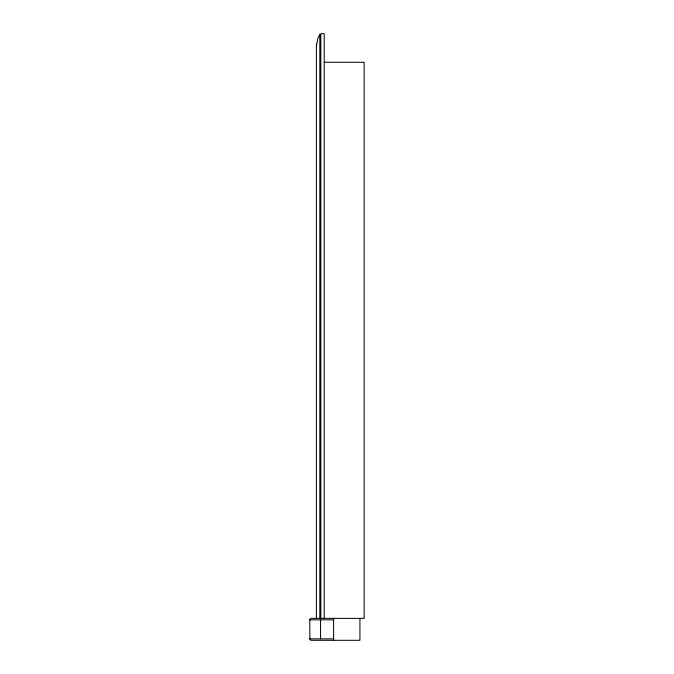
<?xml version="1.0" encoding="UTF-8"?>
<svg xmlns="http://www.w3.org/2000/svg" width="674" height="674" viewBox="0 0 674 674"><rect width="100%" height="100%" fill="white"/><g stroke="black" fill="none" stroke-linecap="round" stroke-linejoin="round"><path stroke-width="1.01" d="M316.418 618.378L316.418 45.781L317.959 38.123L319.821 34.677L320.799 34.677M324.211 62.278L364.162 62.278L364.162 618.378L311.295 618.378A1.466 1.458 -90 0 0 309.838 619.836L309.838 638.842A1.466 1.458 -90 0 0 311.295 640.3L359.924 640.3L359.924 618.378M309.838 619.836L333.613 619.836M309.838 638.842L333.613 638.842M333.613 618.378L333.613 640.3M324.211 618.378L324.211 33.7L320.799 33.7L320.799 618.378M320.554 619.836L320.554 638.842M319.821 34.677L319.821 618.378M316.418 45.781A39.395 27.861 0 0 1 316.51 43.818"/></g></svg>
